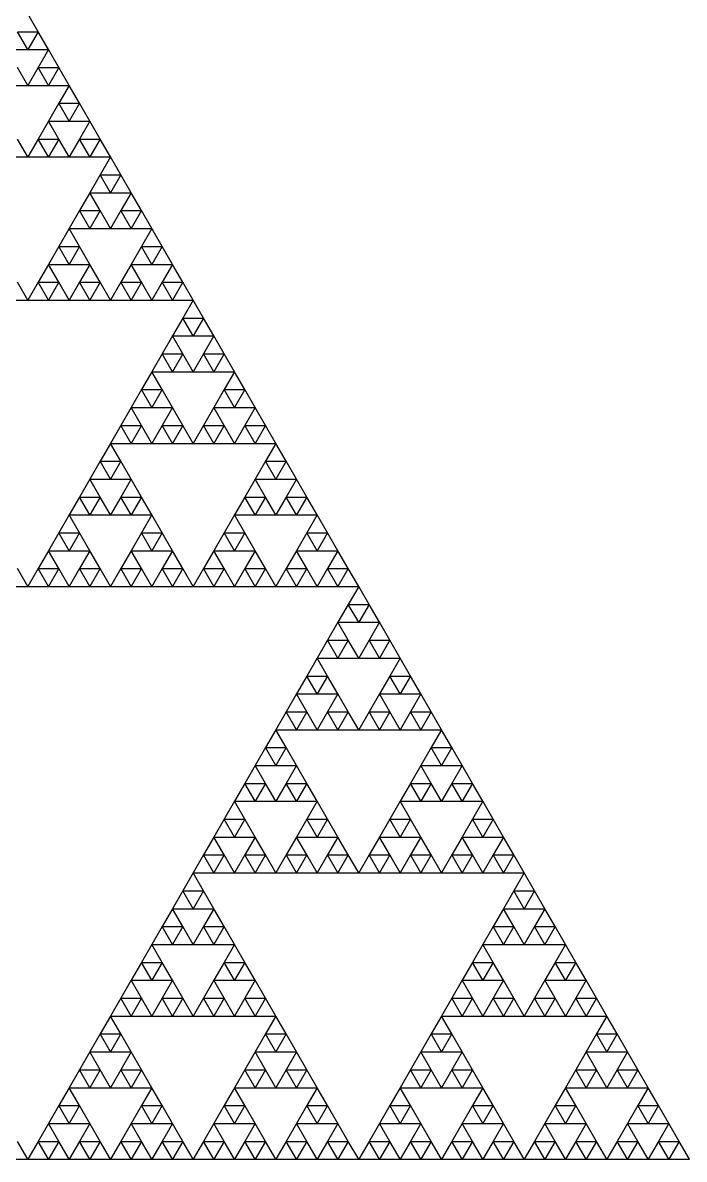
# Model space of a CAD drawing. Header units: metres. Extents: x -50 to 50, y -29 to 58.
# Drawn here: x -43.8 to -37.55, y -28.87 to -18.13 of the extents above; entities that cross this region are included whole.
import ezdxf

# ---------------------------------------------------------------- set-up
doc = ezdxf.new("R2010")
doc.units = ezdxf.units.M

msp = doc.modelspace()

# ---------------------------------------------------------------- linework, layer by layer
for p, q in [((-43.6523, -18.2114), (-43.75, -18.0422)), ((-43.75, -18.3805), (-43.8477, -18.2114)), ((-43.8477, -18.2114), (-43.6523, -18.2114)), ((-43.6523, -18.2114), (-43.75, -18.3805)), ((-43.5547, -18.3805), (-43.6523, -18.2114)), ((-43.9453, -18.3805), (-43.75, -18.3805)), ((-43.75, -18.3805), (-43.5547, -18.3805)), ((-43.5547, -18.3805), (-43.6523, -18.5496)), ((-43.457, -18.5496), (-43.5547, -18.3805)), ((-43.75, -18.7188), (-43.8477, -18.5496)), ((-43.6523, -18.5496), (-43.75, -18.7188)), ((-43.5547, -18.7188), (-43.6523, -18.5496)), ((-43.6523, -18.5496), (-43.457, -18.5496)), ((-43.457, -18.5496), (-43.5547, -18.7188)), ((-43.3594, -18.7188), (-43.457, -18.5496)), ((-43.9453, -18.7188), (-43.75, -18.7188)), ((-43.75, -18.7188), (-43.5547, -18.7188)), ((-43.5547, -18.7188), (-43.3594, -18.7188)), ((-43.3594, -18.7188), (-43.457, -18.8879)), ((-43.2617, -18.8879), (-43.3594, -18.7188)), ((-43.457, -18.8879), (-43.5547, -19.0571)), ((-43.3594, -19.0571), (-43.457, -18.8879)), ((-43.457, -18.8879), (-43.2617, -18.8879)), ((-43.2617, -18.8879), (-43.3594, -19.0571)), ((-43.1641, -19.0571), (-43.2617, -18.8879)), ((-43.5547, -19.0571), (-43.6523, -19.2262)), ((-43.457, -19.2262), (-43.5547, -19.0571)), ((-43.5547, -19.0571), (-43.3594, -19.0571)), ((-43.3594, -19.0571), (-43.1641, -19.0571)), ((-43.1641, -19.0571), (-43.2617, -19.2262)), ((-43.0664, -19.2262), (-43.1641, -19.0571)), ((-43.75, -19.3954), (-43.8477, -19.2262)), ((-43.6523, -19.2262), (-43.75, -19.3954)), ((-43.5547, -19.3954), (-43.6523, -19.2262)), ((-43.6523, -19.2262), (-43.457, -19.2262)), ((-43.457, -19.2262), (-43.5547, -19.3954)), ((-43.3594, -19.3954), (-43.457, -19.2262)), ((-43.2617, -19.2262), (-43.3594, -19.3954)), ((-43.1641, -19.3954), (-43.2617, -19.2262)), ((-43.2617, -19.2262), (-43.0664, -19.2262)), ((-43.0664, -19.2262), (-43.1641, -19.3954)), ((-42.9688, -19.3954), (-43.0664, -19.2262)), ((-43.9453, -19.3954), (-43.75, -19.3954)), ((-43.75, -19.3954), (-43.5547, -19.3954)), ((-43.5547, -19.3954), (-43.3594, -19.3954)), ((-43.3594, -19.3954), (-43.1641, -19.3954)), ((-43.1641, -19.3954), (-42.9688, -19.3954)), ((-42.9688, -19.3954), (-43.0664, -19.5645)), ((-42.8711, -19.5645), (-42.9688, -19.3954)), ((-43.0664, -19.5645), (-43.1641, -19.7337)), ((-42.9688, -19.7337), (-43.0664, -19.5645)), ((-43.0664, -19.5645), (-42.8711, -19.5645)), ((-42.8711, -19.5645), (-42.9688, -19.7337)), ((-42.7734, -19.7337), (-42.8711, -19.5645)), ((-43.1641, -19.7337), (-43.2617, -19.9028)), ((-43.0664, -19.9028), (-43.1641, -19.7337)), ((-43.1641, -19.7337), (-42.9688, -19.7337)), ((-42.9688, -19.7337), (-42.7734, -19.7337)), ((-42.7734, -19.7337), (-42.8711, -19.9028)), ((-42.6758, -19.9028), (-42.7734, -19.7337)), ((-43.2617, -19.9028), (-43.3594, -20.072)), ((-43.1641, -20.072), (-43.2617, -19.9028)), ((-43.2617, -19.9028), (-43.0664, -19.9028)), ((-43.0664, -19.9028), (-43.1641, -20.072)), ((-42.9688, -20.072), (-43.0664, -19.9028)), ((-42.8711, -19.9028), (-42.9688, -20.072)), ((-42.7734, -20.072), (-42.8711, -19.9028)), ((-42.8711, -19.9028), (-42.6758, -19.9028)), ((-42.6758, -19.9028), (-42.7734, -20.072)), ((-42.5781, -20.072), (-42.6758, -19.9028)), ((-43.3594, -20.072), (-43.457, -20.2411)), ((-43.2617, -20.2411), (-43.3594, -20.072)), ((-43.3594, -20.072), (-43.1641, -20.072)), ((-43.1641, -20.072), (-42.9688, -20.072)), ((-42.9688, -20.072), (-42.7734, -20.072)), ((-42.7734, -20.072), (-42.5781, -20.072)), ((-42.5781, -20.072), (-42.6758, -20.2411)), ((-42.4805, -20.2411), (-42.5781, -20.072)), ((-43.457, -20.2411), (-43.5547, -20.4102)), ((-43.3594, -20.4102), (-43.457, -20.2411)), ((-43.457, -20.2411), (-43.2617, -20.2411)), ((-43.2617, -20.2411), (-43.3594, -20.4102)), ((-43.1641, -20.4102), (-43.2617, -20.2411)), ((-42.6758, -20.2411), (-42.7734, -20.4102)), ((-42.5781, -20.4102), (-42.6758, -20.2411)), ((-42.6758, -20.2411), (-42.4805, -20.2411)), ((-42.4805, -20.2411), (-42.5781, -20.4102)), ((-42.3828, -20.4102), (-42.4805, -20.2411)), ((-43.5547, -20.4102), (-43.6523, -20.5794)), ((-43.457, -20.5794), (-43.5547, -20.4102)), ((-43.5547, -20.4102), (-43.3594, -20.4102)), ((-43.3594, -20.4102), (-43.1641, -20.4102)), ((-43.1641, -20.4102), (-43.2617, -20.5794)), ((-43.0664, -20.5794), (-43.1641, -20.4102)), ((-42.7734, -20.4102), (-42.8711, -20.5794)), ((-42.6758, -20.5794), (-42.7734, -20.4102)), ((-42.7734, -20.4102), (-42.5781, -20.4102)), ((-42.5781, -20.4102), (-42.3828, -20.4102)), ((-42.3828, -20.4102), (-42.4805, -20.5794)), ((-42.2852, -20.5794), (-42.3828, -20.4102)), ((-43.75, -20.7485), (-43.8477, -20.5794)), ((-43.6523, -20.5794), (-43.75, -20.7485)), ((-43.5547, -20.7485), (-43.6523, -20.5794)), ((-43.6523, -20.5794), (-43.457, -20.5794)), ((-43.457, -20.5794), (-43.5547, -20.7485)), ((-43.3594, -20.7485), (-43.457, -20.5794)), ((-43.2617, -20.5794), (-43.3594, -20.7485)), ((-43.1641, -20.7485), (-43.2617, -20.5794)), ((-43.2617, -20.5794), (-43.0664, -20.5794)), ((-43.0664, -20.5794), (-43.1641, -20.7485)), ((-42.9688, -20.7485), (-43.0664, -20.5794)), ((-42.8711, -20.5794), (-42.9688, -20.7485)), ((-42.7734, -20.7485), (-42.8711, -20.5794)), ((-42.8711, -20.5794), (-42.6758, -20.5794)), ((-42.6758, -20.5794), (-42.7734, -20.7485)), ((-42.5781, -20.7485), (-42.6758, -20.5794)), ((-42.4805, -20.5794), (-42.5781, -20.7485)), ((-42.3828, -20.7485), (-42.4805, -20.5794)), ((-42.4805, -20.5794), (-42.2852, -20.5794)), ((-42.2852, -20.5794), (-42.3828, -20.7485)), ((-42.1875, -20.7485), (-42.2852, -20.5794)), ((-43.9453, -20.7485), (-43.75, -20.7485)), ((-43.75, -20.7485), (-43.5547, -20.7485)), ((-43.5547, -20.7485), (-43.3594, -20.7485)), ((-43.3594, -20.7485), (-43.1641, -20.7485)), ((-43.1641, -20.7485), (-42.9688, -20.7485)), ((-42.9688, -20.7485), (-42.7734, -20.7485)), ((-42.7734, -20.7485), (-42.5781, -20.7485)), ((-42.5781, -20.7485), (-42.3828, -20.7485)), ((-42.3828, -20.7485), (-42.1875, -20.7485)), ((-42.1875, -20.7485), (-42.2852, -20.9177)), ((-42.0898, -20.9177), (-42.1875, -20.7485)), ((-42.2852, -20.9177), (-42.3828, -21.0868)), ((-42.1875, -21.0868), (-42.2852, -20.9177)), ((-42.2852, -20.9177), (-42.0898, -20.9177)), ((-42.0898, -20.9177), (-42.1875, -21.0868)), ((-41.9922, -21.0868), (-42.0898, -20.9177)), ((-42.3828, -21.0868), (-42.4805, -21.256)), ((-42.2852, -21.256), (-42.3828, -21.0868)), ((-42.3828, -21.0868), (-42.1875, -21.0868)), ((-42.1875, -21.0868), (-41.9922, -21.0868)), ((-41.9922, -21.0868), (-42.0898, -21.256)), ((-41.8945, -21.256), (-41.9922, -21.0868)), ((-42.4805, -21.256), (-42.5781, -21.4251)), ((-42.3828, -21.4251), (-42.4805, -21.256)), ((-42.4805, -21.256), (-42.2852, -21.256)), ((-42.2852, -21.256), (-42.3828, -21.4251)), ((-42.1875, -21.4251), (-42.2852, -21.256)), ((-42.0898, -21.256), (-42.1875, -21.4251)), ((-41.9922, -21.4251), (-42.0898, -21.256)), ((-42.0898, -21.256), (-41.8945, -21.256)), ((-41.8945, -21.256), (-41.9922, -21.4251)), ((-41.7969, -21.4251), (-41.8945, -21.256)), ((-42.5781, -21.4251), (-42.6758, -21.5943)), ((-42.4805, -21.5943), (-42.5781, -21.4251)), ((-42.5781, -21.4251), (-42.3828, -21.4251)), ((-42.3828, -21.4251), (-42.1875, -21.4251)), ((-42.1875, -21.4251), (-41.9922, -21.4251)), ((-41.9922, -21.4251), (-41.7969, -21.4251)), ((-41.7969, -21.4251), (-41.8945, -21.5943)), ((-41.6992, -21.5943), (-41.7969, -21.4251)), ((-42.6758, -21.5943), (-42.7734, -21.7634)), ((-42.5781, -21.7634), (-42.6758, -21.5943)), ((-42.6758, -21.5943), (-42.4805, -21.5943)), ((-42.4805, -21.5943), (-42.5781, -21.7634)), ((-42.3828, -21.7634), (-42.4805, -21.5943)), ((-41.8945, -21.5943), (-41.9922, -21.7634)), ((-41.7969, -21.7634), (-41.8945, -21.5943)), ((-41.8945, -21.5943), (-41.6992, -21.5943)), ((-41.6992, -21.5943), (-41.7969, -21.7634)), ((-41.6016, -21.7634), (-41.6992, -21.5943)), ((-42.7734, -21.7634), (-42.8711, -21.9325)), ((-42.6758, -21.9325), (-42.7734, -21.7634)), ((-42.7734, -21.7634), (-42.5781, -21.7634)), ((-42.5781, -21.7634), (-42.3828, -21.7634)), ((-42.3828, -21.7634), (-42.4805, -21.9325)), ((-42.2852, -21.9325), (-42.3828, -21.7634)), ((-41.9922, -21.7634), (-42.0898, -21.9325)), ((-41.8945, -21.9325), (-41.9922, -21.7634)), ((-41.9922, -21.7634), (-41.7969, -21.7634)), ((-41.7969, -21.7634), (-41.6016, -21.7634)), ((-41.6016, -21.7634), (-41.6992, -21.9325)), ((-41.5039, -21.9325), (-41.6016, -21.7634)), ((-42.8711, -21.9325), (-42.9688, -22.1017)), ((-42.7734, -22.1017), (-42.8711, -21.9325)), ((-42.8711, -21.9325), (-42.6758, -21.9325)), ((-42.6758, -21.9325), (-42.7734, -22.1017)), ((-42.5781, -22.1017), (-42.6758, -21.9325)), ((-42.4805, -21.9325), (-42.5781, -22.1017)), ((-42.3828, -22.1017), (-42.4805, -21.9325)), ((-42.4805, -21.9325), (-42.2852, -21.9325)), ((-42.2852, -21.9325), (-42.3828, -22.1017)), ((-42.1875, -22.1017), (-42.2852, -21.9325)), ((-42.0898, -21.9325), (-42.1875, -22.1017)), ((-41.9922, -22.1017), (-42.0898, -21.9325)), ((-42.0898, -21.9325), (-41.8945, -21.9325)), ((-41.8945, -21.9325), (-41.9922, -22.1017)), ((-41.7969, -22.1017), (-41.8945, -21.9325)), ((-41.6992, -21.9325), (-41.7969, -22.1017)), ((-41.6016, -22.1017), (-41.6992, -21.9325)), ((-41.6992, -21.9325), (-41.5039, -21.9325)), ((-41.5039, -21.9325), (-41.6016, -22.1017)), ((-41.4062, -22.1017), (-41.5039, -21.9325)), ((-42.9688, -22.1017), (-43.0664, -22.2708)), ((-42.8711, -22.2708), (-42.9688, -22.1017)), ((-42.9688, -22.1017), (-42.7734, -22.1017)), ((-42.7734, -22.1017), (-42.5781, -22.1017)), ((-42.5781, -22.1017), (-42.3828, -22.1017)), ((-42.3828, -22.1017), (-42.1875, -22.1017)), ((-42.1875, -22.1017), (-41.9922, -22.1017)), ((-41.9922, -22.1017), (-41.7969, -22.1017)), ((-41.7969, -22.1017), (-41.6016, -22.1017)), ((-41.6016, -22.1017), (-41.4062, -22.1017)), ((-41.4062, -22.1017), (-41.5039, -22.2708)), ((-41.3086, -22.2708), (-41.4062, -22.1017)), ((-43.0664, -22.2708), (-43.1641, -22.44)), ((-42.9688, -22.44), (-43.0664, -22.2708)), ((-43.0664, -22.2708), (-42.8711, -22.2708)), ((-42.8711, -22.2708), (-42.9688, -22.44)), ((-42.7734, -22.44), (-42.8711, -22.2708)), ((-41.5039, -22.2708), (-41.6016, -22.44)), ((-41.4062, -22.44), (-41.5039, -22.2708)), ((-41.5039, -22.2708), (-41.3086, -22.2708)), ((-41.3086, -22.2708), (-41.4062, -22.44)), ((-41.2109, -22.44), (-41.3086, -22.2708)), ((-43.1641, -22.44), (-43.2617, -22.6091)), ((-43.0664, -22.6091), (-43.1641, -22.44)), ((-43.1641, -22.44), (-42.9688, -22.44)), ((-42.9688, -22.44), (-42.7734, -22.44)), ((-42.7734, -22.44), (-42.8711, -22.6091)), ((-42.6758, -22.6091), (-42.7734, -22.44)), ((-41.6016, -22.44), (-41.6992, -22.6091)), ((-41.5039, -22.6091), (-41.6016, -22.44)), ((-41.6016, -22.44), (-41.4062, -22.44)), ((-41.4062, -22.44), (-41.2109, -22.44)), ((-41.2109, -22.44), (-41.3086, -22.6091)), ((-41.1133, -22.6091), (-41.2109, -22.44)), ((-43.2617, -22.6091), (-43.3594, -22.7783)), ((-43.1641, -22.7783), (-43.2617, -22.6091)), ((-43.2617, -22.6091), (-43.0664, -22.6091)), ((-43.0664, -22.6091), (-43.1641, -22.7783)), ((-42.9688, -22.7783), (-43.0664, -22.6091)), ((-42.8711, -22.6091), (-42.9688, -22.7783)), ((-42.7734, -22.7783), (-42.8711, -22.6091)), ((-42.8711, -22.6091), (-42.6758, -22.6091)), ((-42.6758, -22.6091), (-42.7734, -22.7783)), ((-42.5781, -22.7783), (-42.6758, -22.6091)), ((-41.6992, -22.6091), (-41.7969, -22.7783)), ((-41.6016, -22.7783), (-41.6992, -22.6091)), ((-41.6992, -22.6091), (-41.5039, -22.6091)), ((-41.5039, -22.6091), (-41.6016, -22.7783)), ((-41.4062, -22.7783), (-41.5039, -22.6091)), ((-41.3086, -22.6091), (-41.4062, -22.7783)), ((-41.2109, -22.7783), (-41.3086, -22.6091)), ((-41.3086, -22.6091), (-41.1133, -22.6091)), ((-41.1133, -22.6091), (-41.2109, -22.7783)), ((-41.0156, -22.7783), (-41.1133, -22.6091)), ((-43.3594, -22.7783), (-43.457, -22.9474)), ((-43.2617, -22.9474), (-43.3594, -22.7783)), ((-43.3594, -22.7783), (-43.1641, -22.7783)), ((-43.1641, -22.7783), (-42.9688, -22.7783)), ((-42.9688, -22.7783), (-42.7734, -22.7783)), ((-42.7734, -22.7783), (-42.5781, -22.7783)), ((-42.5781, -22.7783), (-42.6758, -22.9474)), ((-42.4805, -22.9474), (-42.5781, -22.7783)), ((-41.7969, -22.7783), (-41.8945, -22.9474)), ((-41.6992, -22.9474), (-41.7969, -22.7783)), ((-41.7969, -22.7783), (-41.6016, -22.7783)), ((-41.6016, -22.7783), (-41.4062, -22.7783)), ((-41.4062, -22.7783), (-41.2109, -22.7783)), ((-41.2109, -22.7783), (-41.0156, -22.7783)), ((-41.0156, -22.7783), (-41.1133, -22.9474)), ((-40.918, -22.9474), (-41.0156, -22.7783)), ((-43.457, -22.9474), (-43.5547, -23.1166)), ((-43.3594, -23.1166), (-43.457, -22.9474)), ((-43.457, -22.9474), (-43.2617, -22.9474)), ((-43.2617, -22.9474), (-43.3594, -23.1166)), ((-43.1641, -23.1166), (-43.2617, -22.9474)), ((-42.6758, -22.9474), (-42.7734, -23.1166)), ((-42.5781, -23.1166), (-42.6758, -22.9474)), ((-42.6758, -22.9474), (-42.4805, -22.9474)), ((-42.4805, -22.9474), (-42.5781, -23.1166)), ((-42.3828, -23.1166), (-42.4805, -22.9474)), ((-41.8945, -22.9474), (-41.9922, -23.1166)), ((-41.7969, -23.1166), (-41.8945, -22.9474)), ((-41.8945, -22.9474), (-41.6992, -22.9474)), ((-41.6992, -22.9474), (-41.7969, -23.1166)), ((-41.6016, -23.1166), (-41.6992, -22.9474)), ((-41.1133, -22.9474), (-41.2109, -23.1166)), ((-41.0156, -23.1166), (-41.1133, -22.9474)), ((-41.1133, -22.9474), (-40.918, -22.9474)), ((-40.918, -22.9474), (-41.0156, -23.1166)), ((-40.8203, -23.1166), (-40.918, -22.9474)), ((-43.5547, -23.1166), (-43.6523, -23.2857)), ((-43.457, -23.2857), (-43.5547, -23.1166)), ((-43.5547, -23.1166), (-43.3594, -23.1166)), ((-43.3594, -23.1166), (-43.1641, -23.1166)), ((-43.1641, -23.1166), (-43.2617, -23.2857)), ((-43.0664, -23.2857), (-43.1641, -23.1166)), ((-42.7734, -23.1166), (-42.8711, -23.2857)), ((-42.6758, -23.2857), (-42.7734, -23.1166)), ((-42.7734, -23.1166), (-42.5781, -23.1166)), ((-42.5781, -23.1166), (-42.3828, -23.1166)), ((-42.3828, -23.1166), (-42.4805, -23.2857)), ((-42.2852, -23.2857), (-42.3828, -23.1166)), ((-41.9922, -23.1166), (-42.0898, -23.2857)), ((-41.8945, -23.2857), (-41.9922, -23.1166)), ((-41.9922, -23.1166), (-41.7969, -23.1166)), ((-41.7969, -23.1166), (-41.6016, -23.1166)), ((-41.6016, -23.1166), (-41.6992, -23.2857)), ((-41.5039, -23.2857), (-41.6016, -23.1166)), ((-41.2109, -23.1166), (-41.3086, -23.2857)), ((-41.1133, -23.2857), (-41.2109, -23.1166)), ((-41.2109, -23.1166), (-41.0156, -23.1166)), ((-41.0156, -23.1166), (-40.8203, -23.1166)), ((-40.8203, -23.1166), (-40.918, -23.2857)), ((-40.7227, -23.2857), (-40.8203, -23.1166)), ((-43.75, -23.4549), (-43.8477, -23.2857)), ((-43.6523, -23.2857), (-43.75, -23.4549)), ((-43.5547, -23.4549), (-43.6523, -23.2857)), ((-43.6523, -23.2857), (-43.457, -23.2857)), ((-43.457, -23.2857), (-43.5547, -23.4549)), ((-43.3594, -23.4549), (-43.457, -23.2857)), ((-43.2617, -23.2857), (-43.3594, -23.4549)), ((-43.1641, -23.4549), (-43.2617, -23.2857)), ((-43.2617, -23.2857), (-43.0664, -23.2857)), ((-43.0664, -23.2857), (-43.1641, -23.4549)), ((-42.9688, -23.4549), (-43.0664, -23.2857)), ((-42.8711, -23.2857), (-42.9688, -23.4549)), ((-42.7734, -23.4549), (-42.8711, -23.2857)), ((-42.8711, -23.2857), (-42.6758, -23.2857)), ((-42.6758, -23.2857), (-42.7734, -23.4549)), ((-42.5781, -23.4549), (-42.6758, -23.2857)), ((-42.4805, -23.2857), (-42.5781, -23.4549)), ((-42.3828, -23.4549), (-42.4805, -23.2857)), ((-42.4805, -23.2857), (-42.2852, -23.2857)), ((-42.2852, -23.2857), (-42.3828, -23.4549)), ((-42.1875, -23.4549), (-42.2852, -23.2857)), ((-42.0898, -23.2857), (-42.1875, -23.4549)), ((-41.9922, -23.4549), (-42.0898, -23.2857)), ((-42.0898, -23.2857), (-41.8945, -23.2857)), ((-41.8945, -23.2857), (-41.9922, -23.4549)), ((-41.7969, -23.4549), (-41.8945, -23.2857)), ((-41.6992, -23.2857), (-41.7969, -23.4549)), ((-41.6016, -23.4549), (-41.6992, -23.2857)), ((-41.6992, -23.2857), (-41.5039, -23.2857)), ((-41.5039, -23.2857), (-41.6016, -23.4549)), ((-41.4062, -23.4549), (-41.5039, -23.2857)), ((-41.3086, -23.2857), (-41.4062, -23.4549)), ((-41.2109, -23.4549), (-41.3086, -23.2857)), ((-41.3086, -23.2857), (-41.1133, -23.2857)), ((-41.1133, -23.2857), (-41.2109, -23.4549)), ((-41.0156, -23.4549), (-41.1133, -23.2857)), ((-40.918, -23.2857), (-41.0156, -23.4549)), ((-40.8203, -23.4549), (-40.918, -23.2857)), ((-40.918, -23.2857), (-40.7227, -23.2857)), ((-40.7227, -23.2857), (-40.8203, -23.4549)), ((-40.625, -23.4549), (-40.7227, -23.2857)), ((-43.9453, -23.4549), (-43.75, -23.4549)), ((-43.75, -23.4549), (-43.5547, -23.4549)), ((-43.5547, -23.4549), (-43.3594, -23.4549)), ((-43.3594, -23.4549), (-43.1641, -23.4549)), ((-43.1641, -23.4549), (-42.9688, -23.4549)), ((-42.9688, -23.4549), (-42.7734, -23.4549)), ((-42.7734, -23.4549), (-42.5781, -23.4549)), ((-42.5781, -23.4549), (-42.3828, -23.4549)), ((-42.3828, -23.4549), (-42.1875, -23.4549)), ((-42.1875, -23.4549), (-41.9922, -23.4549)), ((-41.9922, -23.4549), (-41.7969, -23.4549)), ((-41.7969, -23.4549), (-41.6016, -23.4549)), ((-41.6016, -23.4549), (-41.4062, -23.4549)), ((-41.4062, -23.4549), (-41.2109, -23.4549)), ((-41.2109, -23.4549), (-41.0156, -23.4549)), ((-41.0156, -23.4549), (-40.8203, -23.4549)), ((-40.8203, -23.4549), (-40.625, -23.4549)), ((-40.625, -23.4549), (-40.7227, -23.624)), ((-40.5273, -23.624), (-40.625, -23.4549)), ((-40.7227, -23.624), (-40.8203, -23.7932)), ((-40.625, -23.7932), (-40.7227, -23.624)), ((-40.7227, -23.624), (-40.5273, -23.624)), ((-40.5273, -23.624), (-40.625, -23.7932)), ((-40.4297, -23.7932), (-40.5273, -23.624)), ((-40.8203, -23.7932), (-40.918, -23.9623)), ((-40.7227, -23.9623), (-40.8203, -23.7932)), ((-40.8203, -23.7932), (-40.625, -23.7932)), ((-40.625, -23.7932), (-40.4297, -23.7932)), ((-40.4297, -23.7932), (-40.5273, -23.9623)), ((-40.332, -23.9623), (-40.4297, -23.7932)), ((-40.918, -23.9623), (-41.0156, -24.1314)), ((-40.8203, -24.1314), (-40.918, -23.9623)), ((-40.918, -23.9623), (-40.7227, -23.9623)), ((-40.7227, -23.9623), (-40.8203, -24.1314)), ((-40.625, -24.1314), (-40.7227, -23.9623)), ((-40.5273, -23.9623), (-40.625, -24.1314)), ((-40.4297, -24.1314), (-40.5273, -23.9623)), ((-40.5273, -23.9623), (-40.332, -23.9623)), ((-40.332, -23.9623), (-40.4297, -24.1314)), ((-40.2344, -24.1314), (-40.332, -23.9623)), ((-41.0156, -24.1314), (-41.1133, -24.3006)), ((-40.918, -24.3006), (-41.0156, -24.1314)), ((-41.0156, -24.1314), (-40.8203, -24.1314)), ((-40.8203, -24.1314), (-40.625, -24.1314)), ((-40.625, -24.1314), (-40.4297, -24.1314)), ((-40.4297, -24.1314), (-40.2344, -24.1314)), ((-40.2344, -24.1314), (-40.332, -24.3006)), ((-40.1367, -24.3006), (-40.2344, -24.1314)), ((-41.1133, -24.3006), (-41.2109, -24.4697)), ((-41.0156, -24.4697), (-41.1133, -24.3006)), ((-41.1133, -24.3006), (-40.918, -24.3006)), ((-40.918, -24.3006), (-41.0156, -24.4697)), ((-40.8203, -24.4697), (-40.918, -24.3006)), ((-40.332, -24.3006), (-40.4297, -24.4697)), ((-40.2344, -24.4697), (-40.332, -24.3006)), ((-40.332, -24.3006), (-40.1367, -24.3006)), ((-40.1367, -24.3006), (-40.2344, -24.4697)), ((-40.0391, -24.4697), (-40.1367, -24.3006)), ((-41.2109, -24.4697), (-41.3086, -24.6389)), ((-41.1133, -24.6389), (-41.2109, -24.4697)), ((-41.2109, -24.4697), (-41.0156, -24.4697)), ((-41.0156, -24.4697), (-40.8203, -24.4697)), ((-40.8203, -24.4697), (-40.918, -24.6389)), ((-40.7227, -24.6389), (-40.8203, -24.4697)), ((-40.4297, -24.4697), (-40.5273, -24.6389)), ((-40.332, -24.6389), (-40.4297, -24.4697)), ((-40.4297, -24.4697), (-40.2344, -24.4697)), ((-40.2344, -24.4697), (-40.0391, -24.4697)), ((-40.0391, -24.4697), (-40.1367, -24.6389)), ((-39.9414, -24.6389), (-40.0391, -24.4697)), ((-41.3086, -24.6389), (-41.4062, -24.808)), ((-41.2109, -24.808), (-41.3086, -24.6389)), ((-41.3086, -24.6389), (-41.1133, -24.6389)), ((-41.1133, -24.6389), (-41.2109, -24.808)), ((-41.0156, -24.808), (-41.1133, -24.6389)), ((-40.918, -24.6389), (-41.0156, -24.808)), ((-40.8203, -24.808), (-40.918, -24.6389)), ((-40.918, -24.6389), (-40.7227, -24.6389)), ((-40.7227, -24.6389), (-40.8203, -24.808)), ((-40.625, -24.808), (-40.7227, -24.6389)), ((-40.5273, -24.6389), (-40.625, -24.808)), ((-40.4297, -24.808), (-40.5273, -24.6389)), ((-40.5273, -24.6389), (-40.332, -24.6389)), ((-40.332, -24.6389), (-40.4297, -24.808)), ((-40.2344, -24.808), (-40.332, -24.6389)), ((-40.1367, -24.6389), (-40.2344, -24.808)), ((-40.0391, -24.808), (-40.1367, -24.6389)), ((-40.1367, -24.6389), (-39.9414, -24.6389)), ((-39.9414, -24.6389), (-40.0391, -24.808)), ((-39.8438, -24.808), (-39.9414, -24.6389)), ((-41.4062, -24.808), (-41.5039, -24.9772)), ((-41.3086, -24.9772), (-41.4062, -24.808)), ((-41.4062, -24.808), (-41.2109, -24.808)), ((-41.2109, -24.808), (-41.0156, -24.808)), ((-41.0156, -24.808), (-40.8203, -24.808)), ((-40.8203, -24.808), (-40.625, -24.808)), ((-40.625, -24.808), (-40.4297, -24.808)), ((-40.4297, -24.808), (-40.2344, -24.808)), ((-40.2344, -24.808), (-40.0391, -24.808)), ((-40.0391, -24.808), (-39.8438, -24.808)), ((-39.8438, -24.808), (-39.9414, -24.9772)), ((-39.7461, -24.9772), (-39.8438, -24.808)), ((-41.5039, -24.9772), (-41.6016, -25.1463)), ((-41.4062, -25.1463), (-41.5039, -24.9772)), ((-41.5039, -24.9772), (-41.3086, -24.9772)), ((-41.3086, -24.9772), (-41.4062, -25.1463)), ((-41.2109, -25.1463), (-41.3086, -24.9772)), ((-39.9414, -24.9772), (-40.0391, -25.1463)), ((-39.8438, -25.1463), (-39.9414, -24.9772)), ((-39.9414, -24.9772), (-39.7461, -24.9772)), ((-39.7461, -24.9772), (-39.8438, -25.1463)), ((-39.6484, -25.1463), (-39.7461, -24.9772)), ((-41.6016, -25.1463), (-41.6992, -25.3155)), ((-41.5039, -25.3155), (-41.6016, -25.1463)), ((-41.6016, -25.1463), (-41.4062, -25.1463)), ((-41.4062, -25.1463), (-41.2109, -25.1463)), ((-41.2109, -25.1463), (-41.3086, -25.3155)), ((-41.1133, -25.3155), (-41.2109, -25.1463)), ((-40.0391, -25.1463), (-40.1367, -25.3155)), ((-39.9414, -25.3155), (-40.0391, -25.1463)), ((-40.0391, -25.1463), (-39.8438, -25.1463)), ((-39.8438, -25.1463), (-39.6484, -25.1463)), ((-39.6484, -25.1463), (-39.7461, -25.3155)), ((-39.5508, -25.3155), (-39.6484, -25.1463)), ((-41.6992, -25.3155), (-41.7969, -25.4846)), ((-41.6016, -25.4846), (-41.6992, -25.3155)), ((-41.6992, -25.3155), (-41.5039, -25.3155)), ((-41.5039, -25.3155), (-41.6016, -25.4846)), ((-41.4062, -25.4846), (-41.5039, -25.3155)), ((-41.3086, -25.3155), (-41.4062, -25.4846)), ((-41.2109, -25.4846), (-41.3086, -25.3155)), ((-41.3086, -25.3155), (-41.1133, -25.3155)), ((-41.1133, -25.3155), (-41.2109, -25.4846)), ((-41.0156, -25.4846), (-41.1133, -25.3155)), ((-40.1367, -25.3155), (-40.2344, -25.4846)), ((-40.0391, -25.4846), (-40.1367, -25.3155)), ((-40.1367, -25.3155), (-39.9414, -25.3155)), ((-39.9414, -25.3155), (-40.0391, -25.4846)), ((-39.8438, -25.4846), (-39.9414, -25.3155)), ((-39.7461, -25.3155), (-39.8438, -25.4846)), ((-39.6484, -25.4846), (-39.7461, -25.3155)), ((-39.7461, -25.3155), (-39.5508, -25.3155)), ((-39.5508, -25.3155), (-39.6484, -25.4846)), ((-39.4531, -25.4846), (-39.5508, -25.3155)), ((-41.7969, -25.4846), (-41.8945, -25.6538)), ((-41.6992, -25.6538), (-41.7969, -25.4846)), ((-41.7969, -25.4846), (-41.6016, -25.4846)), ((-41.6016, -25.4846), (-41.4062, -25.4846)), ((-41.4062, -25.4846), (-41.2109, -25.4846)), ((-41.2109, -25.4846), (-41.0156, -25.4846)), ((-41.0156, -25.4846), (-41.1133, -25.6538)), ((-40.918, -25.6538), (-41.0156, -25.4846)), ((-40.2344, -25.4846), (-40.332, -25.6538)), ((-40.1367, -25.6538), (-40.2344, -25.4846)), ((-40.2344, -25.4846), (-40.0391, -25.4846)), ((-40.0391, -25.4846), (-39.8438, -25.4846)), ((-39.8438, -25.4846), (-39.6484, -25.4846)), ((-39.6484, -25.4846), (-39.4531, -25.4846)), ((-39.4531, -25.4846), (-39.5508, -25.6538)), ((-39.3555, -25.6538), (-39.4531, -25.4846)), ((-41.8945, -25.6538), (-41.9922, -25.8229)), ((-41.7969, -25.8229), (-41.8945, -25.6538)), ((-41.8945, -25.6538), (-41.6992, -25.6538)), ((-41.6992, -25.6538), (-41.7969, -25.8229)), ((-41.6016, -25.8229), (-41.6992, -25.6538)), ((-41.1133, -25.6538), (-41.2109, -25.8229)), ((-41.0156, -25.8229), (-41.1133, -25.6538)), ((-41.1133, -25.6538), (-40.918, -25.6538)), ((-40.918, -25.6538), (-41.0156, -25.8229)), ((-40.8203, -25.8229), (-40.918, -25.6538)), ((-40.332, -25.6538), (-40.4297, -25.8229)), ((-40.2344, -25.8229), (-40.332, -25.6538)), ((-40.332, -25.6538), (-40.1367, -25.6538)), ((-40.1367, -25.6538), (-40.2344, -25.8229)), ((-40.0391, -25.8229), (-40.1367, -25.6538)), ((-39.5508, -25.6538), (-39.6484, -25.8229)), ((-39.4531, -25.8229), (-39.5508, -25.6538)), ((-39.5508, -25.6538), (-39.3555, -25.6538)), ((-39.3555, -25.6538), (-39.4531, -25.8229)), ((-39.2578, -25.8229), (-39.3555, -25.6538)), ((-41.9922, -25.8229), (-42.0898, -25.992)), ((-41.8945, -25.992), (-41.9922, -25.8229)), ((-41.9922, -25.8229), (-41.7969, -25.8229)), ((-41.7969, -25.8229), (-41.6016, -25.8229)), ((-41.6016, -25.8229), (-41.6992, -25.992)), ((-41.5039, -25.992), (-41.6016, -25.8229)), ((-41.2109, -25.8229), (-41.3086, -25.992)), ((-41.1133, -25.992), (-41.2109, -25.8229)), ((-41.2109, -25.8229), (-41.0156, -25.8229)), ((-41.0156, -25.8229), (-40.8203, -25.8229)), ((-40.8203, -25.8229), (-40.918, -25.992)), ((-40.7227, -25.992), (-40.8203, -25.8229)), ((-40.4297, -25.8229), (-40.5273, -25.992)), ((-40.332, -25.992), (-40.4297, -25.8229)), ((-40.4297, -25.8229), (-40.2344, -25.8229)), ((-40.2344, -25.8229), (-40.0391, -25.8229)), ((-40.0391, -25.8229), (-40.1367, -25.992)), ((-39.9414, -25.992), (-40.0391, -25.8229)), ((-39.6484, -25.8229), (-39.7461, -25.992)), ((-39.5508, -25.992), (-39.6484, -25.8229)), ((-39.6484, -25.8229), (-39.4531, -25.8229)), ((-39.4531, -25.8229), (-39.2578, -25.8229)), ((-39.2578, -25.8229), (-39.3555, -25.992)), ((-39.1602, -25.992), (-39.2578, -25.8229)), ((-42.0898, -25.992), (-42.1875, -26.1612)), ((-41.9922, -26.1612), (-42.0898, -25.992)), ((-42.0898, -25.992), (-41.8945, -25.992)), ((-41.8945, -25.992), (-41.9922, -26.1612)), ((-41.7969, -26.1612), (-41.8945, -25.992)), ((-41.6992, -25.992), (-41.7969, -26.1612)), ((-41.6016, -26.1612), (-41.6992, -25.992)), ((-41.6992, -25.992), (-41.5039, -25.992)), ((-41.5039, -25.992), (-41.6016, -26.1612)), ((-41.4062, -26.1612), (-41.5039, -25.992)), ((-41.3086, -25.992), (-41.4062, -26.1612)), ((-41.2109, -26.1612), (-41.3086, -25.992)), ((-41.3086, -25.992), (-41.1133, -25.992)), ((-41.1133, -25.992), (-41.2109, -26.1612)), ((-41.0156, -26.1612), (-41.1133, -25.992)), ((-40.918, -25.992), (-41.0156, -26.1612)), ((-40.8203, -26.1612), (-40.918, -25.992)), ((-40.918, -25.992), (-40.7227, -25.992)), ((-40.7227, -25.992), (-40.8203, -26.1612)), ((-40.625, -26.1612), (-40.7227, -25.992)), ((-40.5273, -25.992), (-40.625, -26.1612)), ((-40.4297, -26.1612), (-40.5273, -25.992)), ((-40.5273, -25.992), (-40.332, -25.992)), ((-40.332, -25.992), (-40.4297, -26.1612)), ((-40.2344, -26.1612), (-40.332, -25.992)), ((-40.1367, -25.992), (-40.2344, -26.1612)), ((-40.0391, -26.1612), (-40.1367, -25.992)), ((-40.1367, -25.992), (-39.9414, -25.992)), ((-39.9414, -25.992), (-40.0391, -26.1612)), ((-39.8438, -26.1612), (-39.9414, -25.992)), ((-39.7461, -25.992), (-39.8438, -26.1612)), ((-39.6484, -26.1612), (-39.7461, -25.992)), ((-39.7461, -25.992), (-39.5508, -25.992)), ((-39.5508, -25.992), (-39.6484, -26.1612)), ((-39.4531, -26.1612), (-39.5508, -25.992)), ((-39.3555, -25.992), (-39.4531, -26.1612)), ((-39.2578, -26.1612), (-39.3555, -25.992)), ((-39.3555, -25.992), (-39.1602, -25.992)), ((-39.1602, -25.992), (-39.2578, -26.1612)), ((-39.0625, -26.1612), (-39.1602, -25.992)), ((-42.1875, -26.1612), (-42.2852, -26.3303)), ((-42.0898, -26.3303), (-42.1875, -26.1612)), ((-42.1875, -26.1612), (-41.9922, -26.1612)), ((-41.9922, -26.1612), (-41.7969, -26.1612)), ((-41.7969, -26.1612), (-41.6016, -26.1612)), ((-41.6016, -26.1612), (-41.4062, -26.1612)), ((-41.4062, -26.1612), (-41.2109, -26.1612)), ((-41.2109, -26.1612), (-41.0156, -26.1612)), ((-41.0156, -26.1612), (-40.8203, -26.1612)), ((-40.8203, -26.1612), (-40.625, -26.1612)), ((-40.625, -26.1612), (-40.4297, -26.1612)), ((-40.4297, -26.1612), (-40.2344, -26.1612)), ((-40.2344, -26.1612), (-40.0391, -26.1612)), ((-40.0391, -26.1612), (-39.8438, -26.1612)), ((-39.8438, -26.1612), (-39.6484, -26.1612)), ((-39.6484, -26.1612), (-39.4531, -26.1612)), ((-39.4531, -26.1612), (-39.2578, -26.1612)), ((-39.2578, -26.1612), (-39.0625, -26.1612)), ((-39.0625, -26.1612), (-39.1602, -26.3303)), ((-38.9648, -26.3303), (-39.0625, -26.1612)), ((-42.2852, -26.3303), (-42.3828, -26.4995)), ((-42.1875, -26.4995), (-42.2852, -26.3303)), ((-42.2852, -26.3303), (-42.0898, -26.3303)), ((-42.0898, -26.3303), (-42.1875, -26.4995)), ((-41.9922, -26.4995), (-42.0898, -26.3303)), ((-39.1602, -26.3303), (-39.2578, -26.4995)), ((-39.0625, -26.4995), (-39.1602, -26.3303)), ((-39.1602, -26.3303), (-38.9648, -26.3303)), ((-38.9648, -26.3303), (-39.0625, -26.4995)), ((-38.8672, -26.4995), (-38.9648, -26.3303)), ((-42.3828, -26.4995), (-42.4805, -26.6686)), ((-42.2852, -26.6686), (-42.3828, -26.4995)), ((-42.3828, -26.4995), (-42.1875, -26.4995)), ((-42.1875, -26.4995), (-41.9922, -26.4995)), ((-41.9922, -26.4995), (-42.0898, -26.6686)), ((-41.8945, -26.6686), (-41.9922, -26.4995)), ((-39.2578, -26.4995), (-39.3555, -26.6686)), ((-39.1602, -26.6686), (-39.2578, -26.4995)), ((-39.2578, -26.4995), (-39.0625, -26.4995)), ((-39.0625, -26.4995), (-38.8672, -26.4995)), ((-38.8672, -26.4995), (-38.9648, -26.6686)), ((-38.7695, -26.6686), (-38.8672, -26.4995)), ((-42.4805, -26.6686), (-42.5781, -26.8378)), ((-42.3828, -26.8378), (-42.4805, -26.6686)), ((-42.4805, -26.6686), (-42.2852, -26.6686)), ((-42.2852, -26.6686), (-42.3828, -26.8378)), ((-42.1875, -26.8378), (-42.2852, -26.6686)), ((-42.0898, -26.6686), (-42.1875, -26.8378)), ((-41.9922, -26.8378), (-42.0898, -26.6686)), ((-42.0898, -26.6686), (-41.8945, -26.6686)), ((-41.8945, -26.6686), (-41.9922, -26.8378)), ((-41.7969, -26.8378), (-41.8945, -26.6686)), ((-39.3555, -26.6686), (-39.4531, -26.8378)), ((-39.2578, -26.8378), (-39.3555, -26.6686)), ((-39.3555, -26.6686), (-39.1602, -26.6686)), ((-39.1602, -26.6686), (-39.2578, -26.8378)), ((-39.0625, -26.8378), (-39.1602, -26.6686)), ((-38.9648, -26.6686), (-39.0625, -26.8378)), ((-38.8672, -26.8378), (-38.9648, -26.6686)), ((-38.9648, -26.6686), (-38.7695, -26.6686)), ((-38.7695, -26.6686), (-38.8672, -26.8378)), ((-38.6719, -26.8378), (-38.7695, -26.6686)), ((-42.5781, -26.8378), (-42.6758, -27.0069)), ((-42.4805, -27.0069), (-42.5781, -26.8378)), ((-42.5781, -26.8378), (-42.3828, -26.8378)), ((-42.3828, -26.8378), (-42.1875, -26.8378)), ((-42.1875, -26.8378), (-41.9922, -26.8378)), ((-41.9922, -26.8378), (-41.7969, -26.8378)), ((-41.7969, -26.8378), (-41.8945, -27.0069)), ((-41.6992, -27.0069), (-41.7969, -26.8378)), ((-39.4531, -26.8378), (-39.5508, -27.0069)), ((-39.3555, -27.0069), (-39.4531, -26.8378)), ((-39.4531, -26.8378), (-39.2578, -26.8378)), ((-39.2578, -26.8378), (-39.0625, -26.8378)), ((-39.0625, -26.8378), (-38.8672, -26.8378)), ((-38.8672, -26.8378), (-38.6719, -26.8378)), ((-38.6719, -26.8378), (-38.7695, -27.0069)), ((-38.5742, -27.0069), (-38.6719, -26.8378)), ((-42.6758, -27.0069), (-42.7734, -27.1761)), ((-42.5781, -27.1761), (-42.6758, -27.0069)), ((-42.6758, -27.0069), (-42.4805, -27.0069)), ((-42.4805, -27.0069), (-42.5781, -27.1761)), ((-42.3828, -27.1761), (-42.4805, -27.0069)), ((-41.8945, -27.0069), (-41.9922, -27.1761)), ((-41.7969, -27.1761), (-41.8945, -27.0069)), ((-41.8945, -27.0069), (-41.6992, -27.0069)), ((-41.6992, -27.0069), (-41.7969, -27.1761)), ((-41.6016, -27.1761), (-41.6992, -27.0069)), ((-39.5508, -27.0069), (-39.6484, -27.1761)), ((-39.4531, -27.1761), (-39.5508, -27.0069)), ((-39.5508, -27.0069), (-39.3555, -27.0069)), ((-39.3555, -27.0069), (-39.4531, -27.1761)), ((-39.2578, -27.1761), (-39.3555, -27.0069)), ((-38.7695, -27.0069), (-38.8672, -27.1761)), ((-38.6719, -27.1761), (-38.7695, -27.0069)), ((-38.7695, -27.0069), (-38.5742, -27.0069)), ((-38.5742, -27.0069), (-38.6719, -27.1761)), ((-38.4766, -27.1761), (-38.5742, -27.0069)), ((-42.7734, -27.1761), (-42.8711, -27.3452)), ((-42.6758, -27.3452), (-42.7734, -27.1761)), ((-42.7734, -27.1761), (-42.5781, -27.1761)), ((-42.5781, -27.1761), (-42.3828, -27.1761)), ((-42.3828, -27.1761), (-42.4805, -27.3452)), ((-42.2852, -27.3452), (-42.3828, -27.1761)), ((-41.9922, -27.1761), (-42.0898, -27.3452)), ((-41.8945, -27.3452), (-41.9922, -27.1761)), ((-41.9922, -27.1761), (-41.7969, -27.1761)), ((-41.7969, -27.1761), (-41.6016, -27.1761)), ((-41.6016, -27.1761), (-41.6992, -27.3452)), ((-41.5039, -27.3452), (-41.6016, -27.1761)), ((-39.6484, -27.1761), (-39.7461, -27.3452)), ((-39.5508, -27.3452), (-39.6484, -27.1761)), ((-39.6484, -27.1761), (-39.4531, -27.1761)), ((-39.4531, -27.1761), (-39.2578, -27.1761)), ((-39.2578, -27.1761), (-39.3555, -27.3452)), ((-39.1602, -27.3452), (-39.2578, -27.1761)), ((-38.8672, -27.1761), (-38.9648, -27.3452)), ((-38.7695, -27.3452), (-38.8672, -27.1761)), ((-38.8672, -27.1761), (-38.6719, -27.1761)), ((-38.6719, -27.1761), (-38.4766, -27.1761)), ((-38.4766, -27.1761), (-38.5742, -27.3452)), ((-38.3789, -27.3452), (-38.4766, -27.1761)), ((-42.8711, -27.3452), (-42.9688, -27.5143)), ((-42.7734, -27.5143), (-42.8711, -27.3452)), ((-42.8711, -27.3452), (-42.6758, -27.3452)), ((-42.6758, -27.3452), (-42.7734, -27.5143)), ((-42.5781, -27.5143), (-42.6758, -27.3452)), ((-42.4805, -27.3452), (-42.5781, -27.5143)), ((-42.3828, -27.5143), (-42.4805, -27.3452)), ((-42.4805, -27.3452), (-42.2852, -27.3452)), ((-42.2852, -27.3452), (-42.3828, -27.5143)), ((-42.1875, -27.5143), (-42.2852, -27.3452)), ((-42.0898, -27.3452), (-42.1875, -27.5143)), ((-41.9922, -27.5143), (-42.0898, -27.3452)), ((-42.0898, -27.3452), (-41.8945, -27.3452)), ((-41.8945, -27.3452), (-41.9922, -27.5143)), ((-41.7969, -27.5143), (-41.8945, -27.3452)), ((-41.6992, -27.3452), (-41.7969, -27.5143)), ((-41.6016, -27.5143), (-41.6992, -27.3452)), ((-41.6992, -27.3452), (-41.5039, -27.3452)), ((-41.5039, -27.3452), (-41.6016, -27.5143)), ((-41.4062, -27.5143), (-41.5039, -27.3452)), ((-39.7461, -27.3452), (-39.8438, -27.5143)), ((-39.6484, -27.5143), (-39.7461, -27.3452)), ((-39.7461, -27.3452), (-39.5508, -27.3452)), ((-39.5508, -27.3452), (-39.6484, -27.5143)), ((-39.4531, -27.5143), (-39.5508, -27.3452)), ((-39.3555, -27.3452), (-39.4531, -27.5143)), ((-39.2578, -27.5143), (-39.3555, -27.3452)), ((-39.3555, -27.3452), (-39.1602, -27.3452)), ((-39.1602, -27.3452), (-39.2578, -27.5143)), ((-39.0625, -27.5143), (-39.1602, -27.3452)), ((-38.9648, -27.3452), (-39.0625, -27.5143)), ((-38.8672, -27.5143), (-38.9648, -27.3452)), ((-38.9648, -27.3452), (-38.7695, -27.3452)), ((-38.7695, -27.3452), (-38.8672, -27.5143)), ((-38.6719, -27.5143), (-38.7695, -27.3452)), ((-38.5742, -27.3452), (-38.6719, -27.5143)), ((-38.4766, -27.5143), (-38.5742, -27.3452)), ((-38.5742, -27.3452), (-38.3789, -27.3452)), ((-38.3789, -27.3452), (-38.4766, -27.5143)), ((-38.2812, -27.5143), (-38.3789, -27.3452)), ((-42.9688, -27.5144), (-43.0664, -27.6835)), ((-42.9688, -27.5143), (-42.7734, -27.5143)), ((-42.8711, -27.6835), (-42.9688, -27.5144)), ((-42.7734, -27.5143), (-42.5781, -27.5143)), ((-42.5781, -27.5143), (-42.3828, -27.5143)), ((-42.3828, -27.5143), (-42.1875, -27.5143)), ((-42.1875, -27.5143), (-41.9922, -27.5143)), ((-41.9922, -27.5143), (-41.7969, -27.5143)), ((-41.7969, -27.5143), (-41.6016, -27.5143)), ((-41.6016, -27.5143), (-41.4062, -27.5143)), ((-41.4062, -27.5144), (-41.5039, -27.6835)), ((-41.3086, -27.6835), (-41.4062, -27.5144)), ((-39.8438, -27.5144), (-39.9414, -27.6835)), ((-39.8438, -27.5143), (-39.6484, -27.5143)), ((-39.7461, -27.6835), (-39.8438, -27.5144)), ((-39.6484, -27.5143), (-39.4531, -27.5143)), ((-39.4531, -27.5143), (-39.2578, -27.5143)), ((-39.2578, -27.5143), (-39.0625, -27.5143)), ((-39.0625, -27.5143), (-38.8672, -27.5143)), ((-38.8672, -27.5143), (-38.6719, -27.5143)), ((-38.6719, -27.5143), (-38.4766, -27.5143)), ((-38.4766, -27.5143), (-38.2812, -27.5143)), ((-38.2812, -27.5144), (-38.3789, -27.6835)), ((-38.1836, -27.6835), (-38.2812, -27.5144)), ((-43.0664, -27.6835), (-43.1641, -27.8527)), ((-42.9688, -27.8527), (-43.0664, -27.6835)), ((-43.0664, -27.6835), (-42.8711, -27.6835)), ((-42.8711, -27.6835), (-42.9688, -27.8527)), ((-42.7734, -27.8527), (-42.8711, -27.6835)), ((-41.5039, -27.6835), (-41.6016, -27.8527)), ((-41.4062, -27.8527), (-41.5039, -27.6835)), ((-41.5039, -27.6835), (-41.3086, -27.6835)), ((-41.3086, -27.6835), (-41.4062, -27.8527)), ((-41.2109, -27.8527), (-41.3086, -27.6835)), ((-39.9414, -27.6835), (-40.0391, -27.8527)), ((-39.8438, -27.8527), (-39.9414, -27.6835)), ((-39.9414, -27.6835), (-39.7461, -27.6835)), ((-39.7461, -27.6835), (-39.8438, -27.8527)), ((-39.6484, -27.8527), (-39.7461, -27.6835)), ((-38.3789, -27.6835), (-38.4766, -27.8527)), ((-38.2812, -27.8527), (-38.3789, -27.6835)), ((-38.3789, -27.6835), (-38.1836, -27.6835)), ((-38.1836, -27.6835), (-38.2812, -27.8527)), ((-38.0859, -27.8527), (-38.1836, -27.6835)), ((-43.1641, -27.8527), (-43.2617, -28.0218)), ((-43.0664, -28.0218), (-43.1641, -27.8527)), ((-43.1641, -27.8527), (-42.9688, -27.8527)), ((-42.9688, -27.8527), (-42.7734, -27.8527)), ((-42.7734, -27.8527), (-42.8711, -28.0218)), ((-42.6758, -28.0218), (-42.7734, -27.8527)), ((-41.6016, -27.8527), (-41.6992, -28.0218)), ((-41.5039, -28.0218), (-41.6016, -27.8527)), ((-41.6016, -27.8527), (-41.4062, -27.8527)), ((-41.4062, -27.8527), (-41.2109, -27.8527)), ((-41.2109, -27.8527), (-41.3086, -28.0218)), ((-41.1133, -28.0218), (-41.2109, -27.8527)), ((-40.0391, -27.8527), (-40.1367, -28.0218)), ((-39.9414, -28.0218), (-40.0391, -27.8527)), ((-40.0391, -27.8527), (-39.8438, -27.8527)), ((-39.8438, -27.8527), (-39.6484, -27.8527)), ((-39.6484, -27.8527), (-39.7461, -28.0218)), ((-39.5508, -28.0218), (-39.6484, -27.8527)), ((-38.4766, -27.8527), (-38.5742, -28.0218)), ((-38.3789, -28.0218), (-38.4766, -27.8527)), ((-38.4766, -27.8527), (-38.2812, -27.8527)), ((-38.2812, -27.8527), (-38.0859, -27.8527)), ((-38.0859, -27.8527), (-38.1836, -28.0218)), ((-37.9883, -28.0218), (-38.0859, -27.8527)), ((-43.2617, -28.0218), (-43.3594, -28.1909)), ((-43.1641, -28.1909), (-43.2617, -28.0218)), ((-43.2617, -28.0218), (-43.0664, -28.0218)), ((-43.0664, -28.0218), (-43.1641, -28.1909)), ((-42.9688, -28.1909), (-43.0664, -28.0218)), ((-42.8711, -28.0218), (-42.9688, -28.1909)), ((-42.7734, -28.1909), (-42.8711, -28.0218)), ((-42.8711, -28.0218), (-42.6758, -28.0218)), ((-42.6758, -28.0218), (-42.7734, -28.1909)), ((-42.5781, -28.1909), (-42.6758, -28.0218)), ((-41.6992, -28.0218), (-41.7969, -28.1909)), ((-41.6016, -28.1909), (-41.6992, -28.0218)), ((-41.6992, -28.0218), (-41.5039, -28.0218)), ((-41.5039, -28.0218), (-41.6016, -28.1909)), ((-41.4062, -28.1909), (-41.5039, -28.0218)), ((-41.3086, -28.0218), (-41.4062, -28.1909)), ((-41.2109, -28.1909), (-41.3086, -28.0218)), ((-41.3086, -28.0218), (-41.1133, -28.0218)), ((-41.1133, -28.0218), (-41.2109, -28.1909)), ((-41.0156, -28.1909), (-41.1133, -28.0218)), ((-40.1367, -28.0218), (-40.2344, -28.1909)), ((-40.0391, -28.1909), (-40.1367, -28.0218)), ((-40.1367, -28.0218), (-39.9414, -28.0218)), ((-39.9414, -28.0218), (-40.0391, -28.1909)), ((-39.8438, -28.1909), (-39.9414, -28.0218)), ((-39.7461, -28.0218), (-39.8438, -28.1909)), ((-39.6484, -28.1909), (-39.7461, -28.0218)), ((-39.7461, -28.0218), (-39.5508, -28.0218)), ((-39.5508, -28.0218), (-39.6484, -28.1909)), ((-39.4531, -28.1909), (-39.5508, -28.0218)), ((-38.5742, -28.0218), (-38.6719, -28.1909)), ((-38.4766, -28.1909), (-38.5742, -28.0218)), ((-38.5742, -28.0218), (-38.3789, -28.0218)), ((-38.3789, -28.0218), (-38.4766, -28.1909)), ((-38.2812, -28.1909), (-38.3789, -28.0218)), ((-38.1836, -28.0218), (-38.2812, -28.1909)), ((-38.0859, -28.1909), (-38.1836, -28.0218)), ((-38.1836, -28.0218), (-37.9883, -28.0218)), ((-37.9883, -28.0218), (-38.0859, -28.1909)), ((-37.8906, -28.1909), (-37.9883, -28.0218)), ((-43.3594, -28.1909), (-43.457, -28.3601)), ((-43.2617, -28.3601), (-43.3594, -28.1909)), ((-43.3594, -28.1909), (-43.1641, -28.1909)), ((-43.1641, -28.1909), (-42.9688, -28.1909)), ((-42.9688, -28.1909), (-42.7734, -28.1909)), ((-42.7734, -28.1909), (-42.5781, -28.1909)), ((-42.5781, -28.1909), (-42.6758, -28.3601)), ((-42.4805, -28.3601), (-42.5781, -28.1909)), ((-41.7969, -28.1909), (-41.8945, -28.3601)), ((-41.6992, -28.3601), (-41.7969, -28.1909)), ((-41.7969, -28.1909), (-41.6016, -28.1909)), ((-41.6016, -28.1909), (-41.4062, -28.1909)), ((-41.4062, -28.1909), (-41.2109, -28.1909)), ((-41.2109, -28.1909), (-41.0156, -28.1909)), ((-41.0156, -28.1909), (-41.1133, -28.3601)), ((-40.918, -28.3601), (-41.0156, -28.1909)), ((-40.2344, -28.1909), (-40.332, -28.3601)), ((-40.1367, -28.3601), (-40.2344, -28.1909)), ((-40.2344, -28.1909), (-40.0391, -28.1909)), ((-40.0391, -28.1909), (-39.8438, -28.1909)), ((-39.8438, -28.1909), (-39.6484, -28.1909)), ((-39.6484, -28.1909), (-39.4531, -28.1909)), ((-39.4531, -28.1909), (-39.5508, -28.3601)), ((-39.3555, -28.3601), (-39.4531, -28.1909)), ((-38.6719, -28.1909), (-38.7695, -28.3601)), ((-38.5742, -28.3601), (-38.6719, -28.1909)), ((-38.6719, -28.1909), (-38.4766, -28.1909)), ((-38.4766, -28.1909), (-38.2812, -28.1909)), ((-38.2812, -28.1909), (-38.0859, -28.1909)), ((-38.0859, -28.1909), (-37.8906, -28.1909)), ((-37.8906, -28.1909), (-37.9883, -28.3601)), ((-37.793, -28.3601), (-37.8906, -28.1909)), ((-43.457, -28.3601), (-43.5547, -28.5292)), ((-43.3594, -28.5292), (-43.457, -28.3601)), ((-43.457, -28.3601), (-43.2617, -28.3601)), ((-43.2617, -28.3601), (-43.3594, -28.5292)), ((-43.1641, -28.5292), (-43.2617, -28.3601)), ((-42.6758, -28.3601), (-42.7734, -28.5292)), ((-42.5781, -28.5292), (-42.6758, -28.3601)), ((-42.6758, -28.3601), (-42.4805, -28.3601)), ((-42.4805, -28.3601), (-42.5781, -28.5292)), ((-42.3828, -28.5292), (-42.4805, -28.3601)), ((-41.8945, -28.3601), (-41.9922, -28.5292)), ((-41.7969, -28.5292), (-41.8945, -28.3601)), ((-41.8945, -28.3601), (-41.6992, -28.3601)), ((-41.6992, -28.3601), (-41.7969, -28.5292)), ((-41.6016, -28.5292), (-41.6992, -28.3601)), ((-41.1133, -28.3601), (-41.2109, -28.5292)), ((-41.0156, -28.5292), (-41.1133, -28.3601)), ((-41.1133, -28.3601), (-40.918, -28.3601)), ((-40.918, -28.3601), (-41.0156, -28.5292)), ((-40.8203, -28.5292), (-40.918, -28.3601)), ((-40.332, -28.3601), (-40.4297, -28.5292)), ((-40.2344, -28.5292), (-40.332, -28.3601)), ((-40.332, -28.3601), (-40.1367, -28.3601)), ((-40.1367, -28.3601), (-40.2344, -28.5292)), ((-40.0391, -28.5292), (-40.1367, -28.3601)), ((-39.5508, -28.3601), (-39.6484, -28.5292)), ((-39.4531, -28.5292), (-39.5508, -28.3601)), ((-39.5508, -28.3601), (-39.3555, -28.3601)), ((-39.3555, -28.3601), (-39.4531, -28.5292)), ((-39.2578, -28.5292), (-39.3555, -28.3601)), ((-38.7695, -28.3601), (-38.8672, -28.5292)), ((-38.6719, -28.5292), (-38.7695, -28.3601)), ((-38.7695, -28.3601), (-38.5742, -28.3601)), ((-38.5742, -28.3601), (-38.6719, -28.5292)), ((-38.4766, -28.5292), (-38.5742, -28.3601)), ((-37.9883, -28.3601), (-38.0859, -28.5292)), ((-37.8906, -28.5292), (-37.9883, -28.3601)), ((-37.9883, -28.3601), (-37.793, -28.3601)), ((-37.793, -28.3601), (-37.8906, -28.5292)), ((-37.6953, -28.5292), (-37.793, -28.3601)), ((-43.5547, -28.5292), (-43.6523, -28.6984)), ((-43.457, -28.6984), (-43.5547, -28.5292)), ((-43.5547, -28.5292), (-43.3594, -28.5292)), ((-43.3594, -28.5292), (-43.1641, -28.5292)), ((-43.1641, -28.5292), (-43.2617, -28.6984)), ((-43.0664, -28.6984), (-43.1641, -28.5292)), ((-42.7734, -28.5292), (-42.8711, -28.6984)), ((-42.6758, -28.6984), (-42.7734, -28.5292)), ((-42.7734, -28.5292), (-42.5781, -28.5292)), ((-42.5781, -28.5292), (-42.3828, -28.5292)), ((-42.3828, -28.5292), (-42.4805, -28.6984)), ((-42.2852, -28.6984), (-42.3828, -28.5292)), ((-41.9922, -28.5292), (-42.0898, -28.6984)), ((-41.8945, -28.6984), (-41.9922, -28.5292)), ((-41.9922, -28.5292), (-41.7969, -28.5292)), ((-41.7969, -28.5292), (-41.6016, -28.5292)), ((-41.6016, -28.5292), (-41.6992, -28.6984)), ((-41.5039, -28.6984), (-41.6016, -28.5292)), ((-41.2109, -28.5292), (-41.3086, -28.6984)), ((-41.1133, -28.6984), (-41.2109, -28.5292)), ((-41.2109, -28.5292), (-41.0156, -28.5292)), ((-41.0156, -28.5292), (-40.8203, -28.5292)), ((-40.8203, -28.5292), (-40.918, -28.6984)), ((-40.7227, -28.6984), (-40.8203, -28.5292)), ((-40.4297, -28.5292), (-40.5273, -28.6984)), ((-40.332, -28.6984), (-40.4297, -28.5292)), ((-40.4297, -28.5292), (-40.2344, -28.5292)), ((-40.2344, -28.5292), (-40.0391, -28.5292)), ((-40.0391, -28.5292), (-40.1367, -28.6984)), ((-39.9414, -28.6984), (-40.0391, -28.5292)), ((-39.6484, -28.5292), (-39.7461, -28.6984)), ((-39.5508, -28.6984), (-39.6484, -28.5292)), ((-39.6484, -28.5292), (-39.4531, -28.5292)), ((-39.4531, -28.5292), (-39.2578, -28.5292)), ((-39.2578, -28.5292), (-39.3555, -28.6984)), ((-39.1602, -28.6984), (-39.2578, -28.5292)), ((-38.8672, -28.5292), (-38.9648, -28.6984)), ((-38.7695, -28.6984), (-38.8672, -28.5292)), ((-38.8672, -28.5292), (-38.6719, -28.5292)), ((-38.6719, -28.5292), (-38.4766, -28.5292)), ((-38.4766, -28.5292), (-38.5742, -28.6984)), ((-38.3789, -28.6984), (-38.4766, -28.5292)), ((-38.0859, -28.5292), (-38.1836, -28.6984)), ((-37.9883, -28.6984), (-38.0859, -28.5292)), ((-38.0859, -28.5292), (-37.8906, -28.5292)), ((-37.8906, -28.5292), (-37.6953, -28.5292)), ((-37.6953, -28.5292), (-37.793, -28.6984)), ((-37.5977, -28.6984), (-37.6953, -28.5292)), ((-43.75, -28.8675), (-43.8477, -28.6984)), ((-43.6523, -28.6984), (-43.75, -28.8675)), ((-43.5547, -28.8675), (-43.6523, -28.6984)), ((-43.6523, -28.6984), (-43.457, -28.6984)), ((-43.457, -28.6984), (-43.5547, -28.8675)), ((-43.3594, -28.8675), (-43.457, -28.6984)), ((-43.2617, -28.6984), (-43.3594, -28.8675)), ((-43.1641, -28.8675), (-43.2617, -28.6984)), ((-43.2617, -28.6984), (-43.0664, -28.6984)), ((-43.0664, -28.6984), (-43.1641, -28.8675)), ((-42.9688, -28.8675), (-43.0664, -28.6984)), ((-42.8711, -28.6984), (-42.9688, -28.8675)), ((-42.7734, -28.8675), (-42.8711, -28.6984)), ((-42.8711, -28.6984), (-42.6758, -28.6984)), ((-42.6758, -28.6984), (-42.7734, -28.8675)), ((-42.5781, -28.8675), (-42.6758, -28.6984)), ((-42.4805, -28.6984), (-42.5781, -28.8675)), ((-42.3828, -28.8675), (-42.4805, -28.6984)), ((-42.4805, -28.6984), (-42.2852, -28.6984)), ((-42.2852, -28.6984), (-42.3828, -28.8675)), ((-42.1875, -28.8675), (-42.2852, -28.6984)), ((-42.0898, -28.6984), (-42.1875, -28.8675)), ((-41.9922, -28.8675), (-42.0898, -28.6984)), ((-42.0898, -28.6984), (-41.8945, -28.6984)), ((-41.8945, -28.6984), (-41.9922, -28.8675)), ((-41.7969, -28.8675), (-41.8945, -28.6984)), ((-41.6992, -28.6984), (-41.7969, -28.8675)), ((-41.6016, -28.8675), (-41.6992, -28.6984)), ((-41.6992, -28.6984), (-41.5039, -28.6984)), ((-41.5039, -28.6984), (-41.6016, -28.8675)), ((-41.4062, -28.8675), (-41.5039, -28.6984)), ((-41.3086, -28.6984), (-41.4062, -28.8675)), ((-41.2109, -28.8675), (-41.3086, -28.6984)), ((-41.3086, -28.6984), (-41.1133, -28.6984)), ((-41.1133, -28.6984), (-41.2109, -28.8675)), ((-41.0156, -28.8675), (-41.1133, -28.6984)), ((-40.918, -28.6984), (-41.0156, -28.8675)), ((-40.8203, -28.8675), (-40.918, -28.6984)), ((-40.918, -28.6984), (-40.7227, -28.6984)), ((-40.7227, -28.6984), (-40.8203, -28.8675)), ((-40.625, -28.8675), (-40.7227, -28.6984)), ((-40.5273, -28.6984), (-40.625, -28.8675)), ((-40.4297, -28.8675), (-40.5273, -28.6984)), ((-40.5273, -28.6984), (-40.332, -28.6984)), ((-40.332, -28.6984), (-40.4297, -28.8675)), ((-40.2344, -28.8675), (-40.332, -28.6984)), ((-40.1367, -28.6984), (-40.2344, -28.8675)), ((-40.0391, -28.8675), (-40.1367, -28.6984)), ((-40.1367, -28.6984), (-39.9414, -28.6984)), ((-39.9414, -28.6984), (-40.0391, -28.8675)), ((-39.8438, -28.8675), (-39.9414, -28.6984)), ((-39.7461, -28.6984), (-39.8438, -28.8675)), ((-39.6484, -28.8675), (-39.7461, -28.6984)), ((-39.7461, -28.6984), (-39.5508, -28.6984)), ((-39.5508, -28.6984), (-39.6484, -28.8675)), ((-39.4531, -28.8675), (-39.5508, -28.6984)), ((-39.3555, -28.6984), (-39.4531, -28.8675)), ((-39.2578, -28.8675), (-39.3555, -28.6984)), ((-39.3555, -28.6984), (-39.1602, -28.6984)), ((-39.1602, -28.6984), (-39.2578, -28.8675)), ((-39.0625, -28.8675), (-39.1602, -28.6984)), ((-38.9648, -28.6984), (-39.0625, -28.8675)), ((-38.8672, -28.8675), (-38.9648, -28.6984)), ((-38.9648, -28.6984), (-38.7695, -28.6984)), ((-38.7695, -28.6984), (-38.8672, -28.8675)), ((-38.6719, -28.8675), (-38.7695, -28.6984)), ((-38.5742, -28.6984), (-38.6719, -28.8675)), ((-38.4766, -28.8675), (-38.5742, -28.6984)), ((-38.5742, -28.6984), (-38.3789, -28.6984)), ((-38.3789, -28.6984), (-38.4766, -28.8675)), ((-38.2812, -28.8675), (-38.3789, -28.6984)), ((-38.1836, -28.6984), (-38.2812, -28.8675)), ((-38.0859, -28.8675), (-38.1836, -28.6984)), ((-38.1836, -28.6984), (-37.9883, -28.6984)), ((-37.9883, -28.6984), (-38.0859, -28.8675)), ((-37.8906, -28.8675), (-37.9883, -28.6984)), ((-37.793, -28.6984), (-37.8906, -28.8675)), ((-37.6953, -28.8675), (-37.793, -28.6984)), ((-37.793, -28.6984), (-37.5977, -28.6984)), ((-37.5977, -28.6984), (-37.6953, -28.8675)), ((-37.5, -28.8675), (-37.5977, -28.6984)), ((-43.9453, -28.8675), (-43.75, -28.8675)), ((-43.75, -28.8675), (-43.5547, -28.8675)), ((-43.5547, -28.8675), (-43.3594, -28.8675)), ((-43.3594, -28.8675), (-43.1641, -28.8675)), ((-43.1641, -28.8675), (-42.9688, -28.8675)), ((-42.9688, -28.8675), (-42.7734, -28.8675)), ((-42.7734, -28.8675), (-42.5781, -28.8675)), ((-42.5781, -28.8675), (-42.3828, -28.8675)), ((-42.3828, -28.8675), (-42.1875, -28.8675)), ((-42.1875, -28.8675), (-41.9922, -28.8675)), ((-41.9922, -28.8675), (-41.7969, -28.8675)), ((-41.7969, -28.8675), (-41.6016, -28.8675)), ((-41.6016, -28.8675), (-41.4062, -28.8675)), ((-41.4062, -28.8675), (-41.2109, -28.8675)), ((-41.2109, -28.8675), (-41.0156, -28.8675)), ((-41.0156, -28.8675), (-40.8203, -28.8675)), ((-40.8203, -28.8675), (-40.625, -28.8675)), ((-40.625, -28.8675), (-40.4297, -28.8675)), ((-40.4297, -28.8675), (-40.2344, -28.8675)), ((-40.2344, -28.8675), (-40.0391, -28.8675)), ((-40.0391, -28.8675), (-39.8438, -28.8675)), ((-39.8438, -28.8675), (-39.6484, -28.8675)), ((-39.6484, -28.8675), (-39.4531, -28.8675)), ((-39.4531, -28.8675), (-39.2578, -28.8675)), ((-39.2578, -28.8675), (-39.0625, -28.8675)), ((-39.0625, -28.8675), (-38.8672, -28.8675)), ((-38.8672, -28.8675), (-38.6719, -28.8675)), ((-38.6719, -28.8675), (-38.4766, -28.8675)), ((-38.4766, -28.8675), (-38.2812, -28.8675)), ((-38.2812, -28.8675), (-38.0859, -28.8675)), ((-38.0859, -28.8675), (-37.8906, -28.8675)), ((-37.8906, -28.8675), (-37.6953, -28.8675)), ((-37.6953, -28.8675), (-37.5, -28.8675))]:
    msp.add_line(p, q)

doc.saveas('drawing.dxf')
